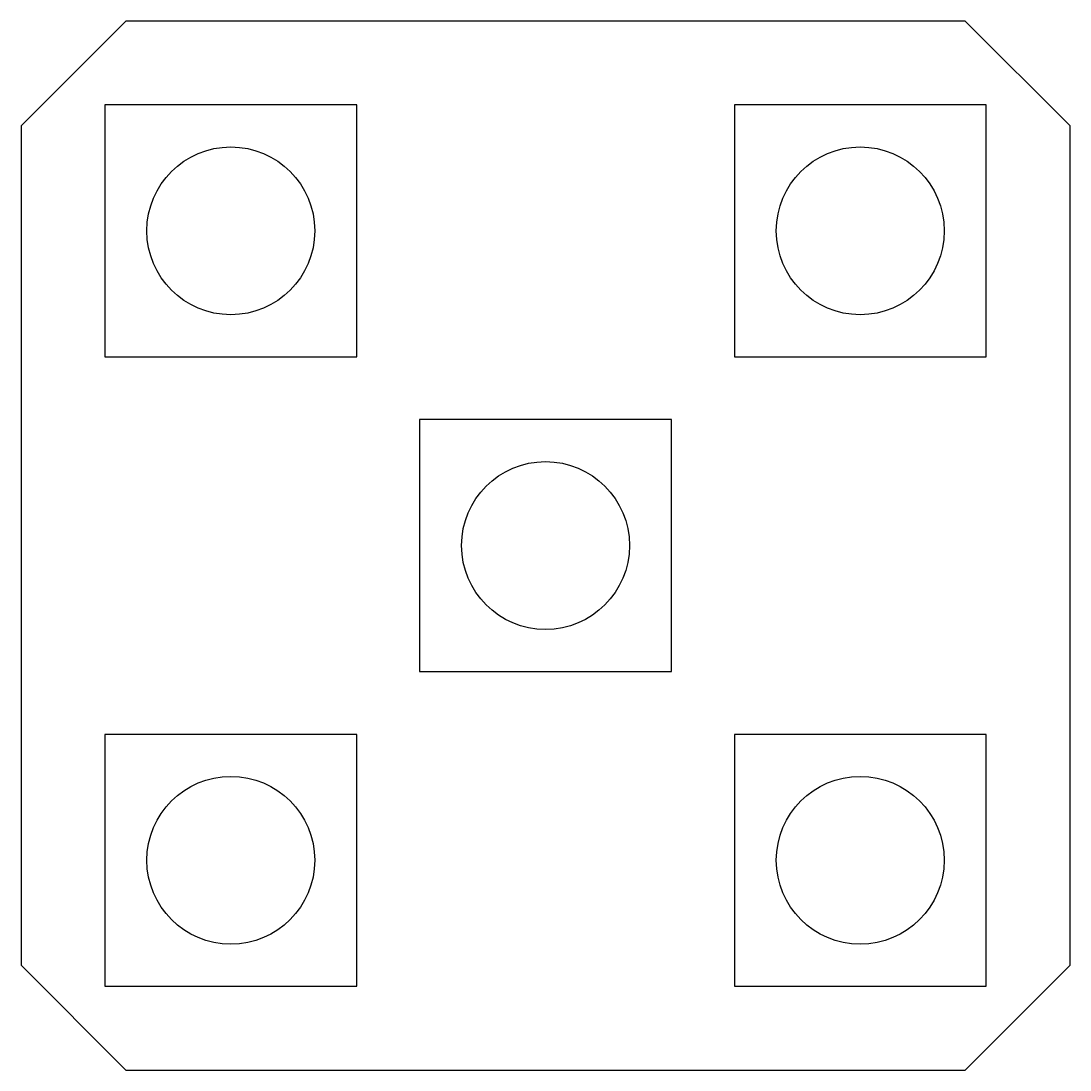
# Model space of a CAD drawing. Header units: millimetres. Extents: x 740 to 840, y 1378 to 1478.
import ezdxf

# ---------------------------------------------------------------- set-up
doc = ezdxf.new("R2010")
doc.units = ezdxf.units.MM

# ---------------------------------------------------------------- blocks, each defined once
blk = doc.blocks.new('*U2')
blk.add_circle((0, 0), 8)
blk = doc.blocks.new('*U3')
at = {"color": 0, "linetype": 'ByBlock', "lineweight": -2}
for p in [(0, 0), (60, 0), (0, -60), (60, -60)]:
    blk.add_blockref('*U2', p, dxfattribs=at)

msp = doc.modelspace()

# ---------------------------------------------------------------- linework, layer by layer
for p, q in [((740.39, 1468), (750.39, 1478)), ((830.39, 1478), (750.39, 1478)), ((830.39, 1478), (840.39, 1468)), ((740.39, 1468), (740.39, 1388)), ((840.39, 1388), (840.39, 1468)), ((740.39, 1388), (750.39, 1378)), ((840.39, 1388), (830.39, 1378)), ((750.39, 1378), (830.39, 1378))]:
    msp.add_line(p, q)
for points in [[(748.39, 1470), (748.39, 1446), (772.39, 1446), (772.39, 1470)], [(808.39, 1470), (808.39, 1446), (832.39, 1446), (832.39, 1470)], [(778.39, 1440), (778.39, 1416), (802.39, 1416), (802.39, 1440)], [(748.39, 1410), (748.39, 1386), (772.39, 1386), (772.39, 1410)], [(808.39, 1410), (808.39, 1386), (832.39, 1386), (832.39, 1410)]]:
    msp.add_lwpolyline(points, close=True)
msp.add_circle((790.39, 1428), 8)

# ---------------------------------------------------------------- block references
msp.add_blockref('*U3', (760.39, 1458))

doc.saveas('drawing.dxf')
